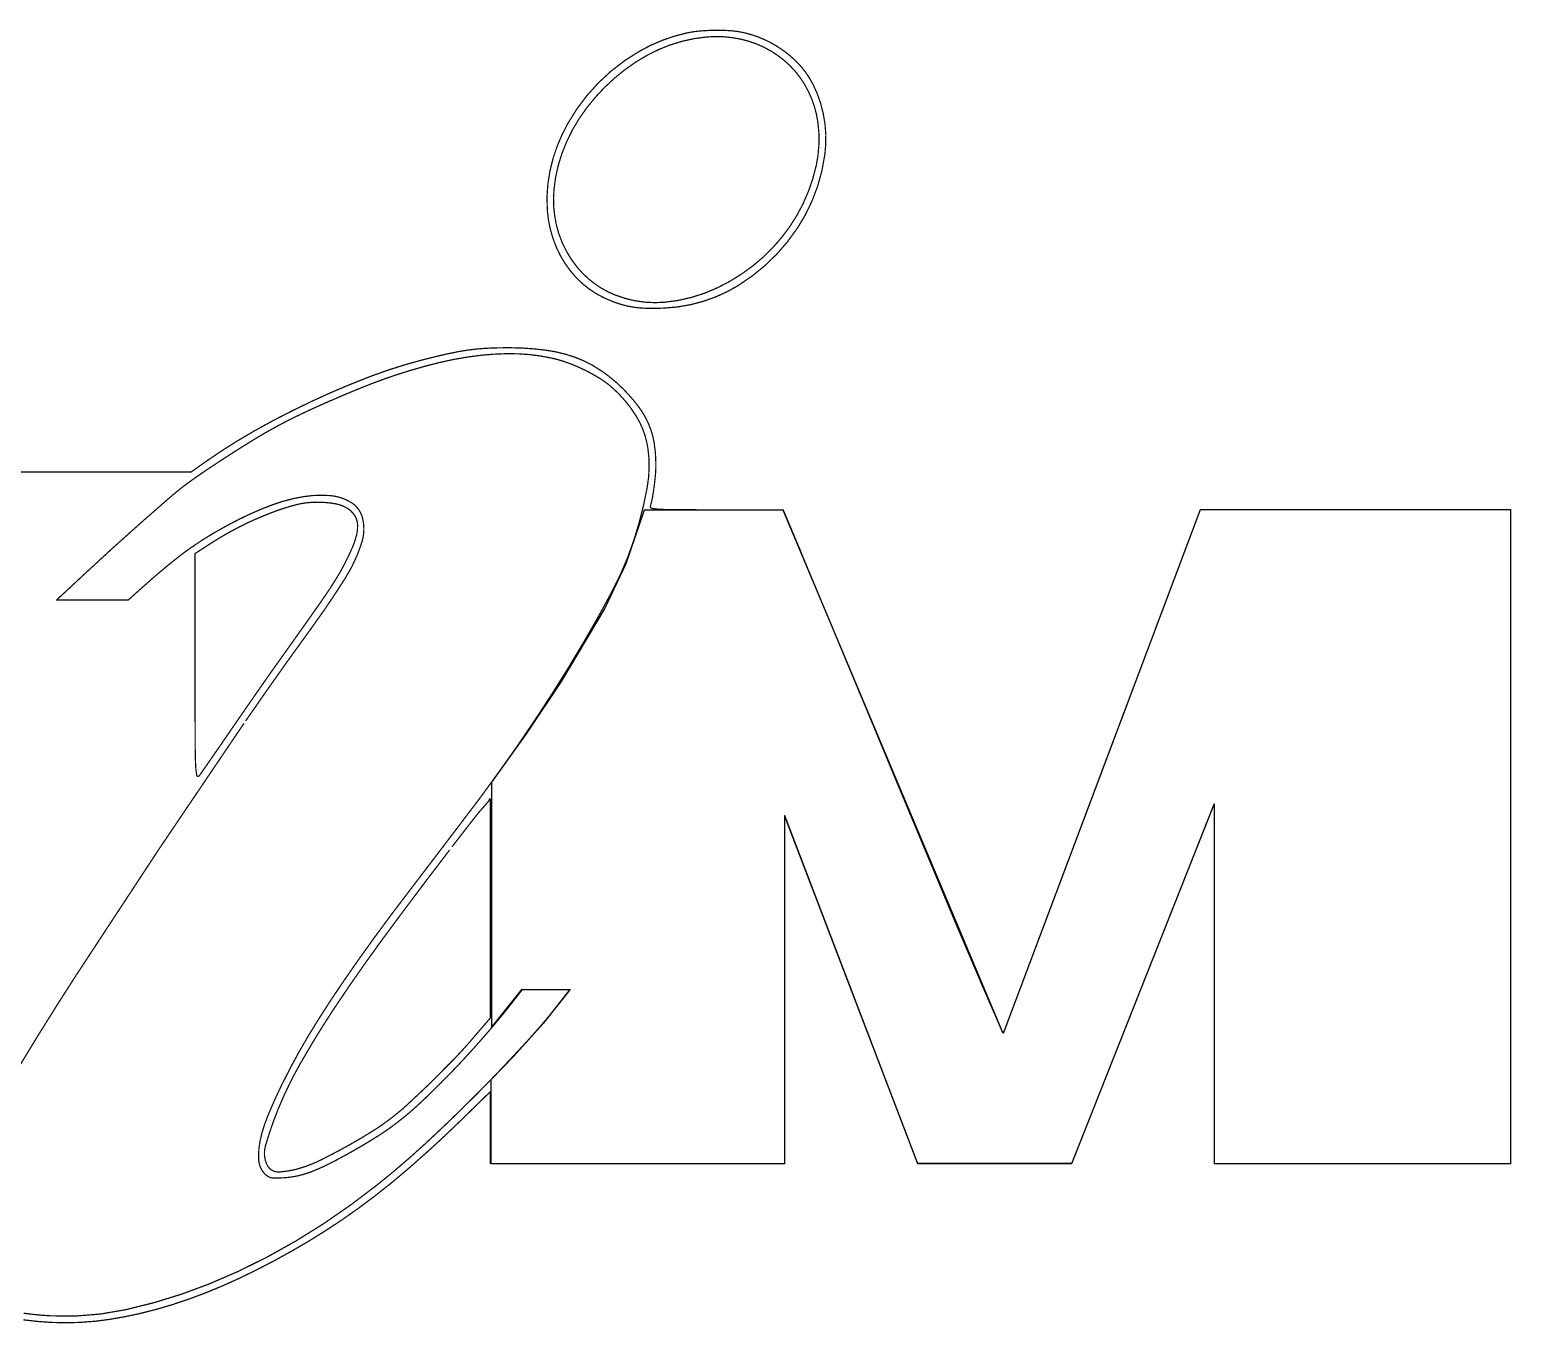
# Model space of a CAD drawing. Header units: millimetres. Extents: x -570 to 1662, y -720 to 838.
# Drawn here: x 789.35 to 804.54, y 796.03 to 809.3 of the extents above; entities that cross this region are included whole.
import ezdxf

# ---------------------------------------------------------------- set-up
doc = ezdxf.new("R2010")
doc.units = ezdxf.units.MM
doc.layers.add('TopOverlay', color=2, linetype='Continuous')

msp = doc.modelspace()

# ---------------------------------------------------------------- linework, layer by layer
at = {"layer": 'TopOverlay'}
for p, q in [((795.651, 804.372), (795.464, 803.823)), ((797.077, 804.372), (795.651, 804.372)), ((799.333, 799.004), (797.077, 804.372)), ((801.354, 804.377), (799.333, 799.004)), ((804.538, 804.377), (801.354, 804.377)), ((804.538, 797.672), (804.538, 804.377)), ((795.464, 803.823), (795.246, 803.367)), ((795.246, 803.367), (794.8, 802.615)), ((794.8, 802.615), (794.442, 802.08)), ((794.442, 802.08), (794.086, 801.584)), ((794.086, 801.584), (794.086, 799.067)), ((800.036, 797.673), (801.496, 801.357)), ((801.496, 801.357), (801.496, 797.672)), ((797.094, 797.671), (797.094, 801.228)), ((797.094, 801.228), (798.455, 797.673)), ((794.086, 799.067), (794.399, 799.46)), ((794.399, 799.46), (794.888, 799.457)), ((794.888, 799.457), (794.615, 799.107)), ((794.615, 799.107), (794.313, 798.773)), ((794.313, 798.773), (794.079, 798.53)), ((794.079, 798.53), (794.079, 798.53)), ((794.079, 798.53), (794.079, 797.671)), ((794.079, 797.671), (797.094, 797.671)), ((798.455, 797.673), (800.036, 797.673)), ((801.496, 797.672), (804.538, 797.672))]:
    msp.add_line(p, q, dxfattribs=at)
at = {"layer": 'TopOverlay', "const_width": 0.0127}
for points in [[(795.606, 809.081, -0.076068), (796.082, 809.265)], [(795.922, 809.145, -0.063353), (796.29, 809.225)], [(796.082, 809.265, -0.03099), (796.217, 809.286)], [(796.217, 809.286, -0.019201), (796.374, 809.294)], [(796.29, 809.225, -0.076507), (796.641, 809.203)], [(796.374, 809.294, -0.019637), (796.531, 809.29)], [(796.531, 809.29, -0.036231), (796.657, 809.273)], [(796.643, 809.203, -0.098932), (797.021, 809.036)], [(796.655, 809.274, -0.05372), (796.881, 809.2)], [(796.881, 809.2, -0.052845), (797.086, 809.081)], [(795.184, 808.757, -0.067735), (795.606, 809.081)], [(795.568, 808.97, -0.058973), (795.924, 809.146)], [(797.019, 809.037, -0.105545), (797.296, 808.74)], [(797.086, 809.081, -0.054596), (797.258, 808.924)], [(795.244, 808.707, -0.05197), (795.565, 808.968)], [(797.258, 808.924, -0.063353), (797.381, 808.742)], [(794.864, 808.331, -0.067735), (795.184, 808.757)], [(797.296, 808.739, -0.101576), (797.433, 808.346)], [(797.381, 808.743, -0.150789), (797.504, 808.019)], [(794.983, 808.386, -0.052408), (795.244, 808.707)], [(794.685, 807.853, -0.075629), (794.864, 808.331)], [(794.807, 808.029, -0.058535), (794.983, 808.386)], [(797.433, 808.349, -0.086609), (797.416, 807.908)], [(794.726, 807.66, -0.062477), (794.806, 808.026)], [(797.503, 808.016, -0.113936), (797.219, 807.259)], [(794.658, 807.446, -0.070804), (794.685, 807.853)], [(797.415, 807.905, -0.058973), (797.282, 807.519)], [(794.748, 807.311, -0.076946), (794.726, 807.66)], [(797.282, 807.518, -0.05766), (797.062, 807.17)], [(794.75, 807.07, -0.082215), (794.658, 807.446)], [(794.965, 806.863, -0.117915), (794.748, 807.309)], [(797.22, 807.262, -0.109076), (796.617, 806.678)], [(794.951, 806.761, -0.087489), (794.75, 807.07)], [(797.064, 807.173, -0.057222), (796.766, 806.878)], [(795.242, 806.549, -0.094528), (794.952, 806.76)], [(795.356, 806.578, -0.127659), (794.965, 806.863)], [(796.763, 806.876, -0.054596), (796.404, 806.654)], [(796.617, 806.677, -0.127659), (795.857, 806.445)], [(796.404, 806.654, -0.089248), (795.861, 806.505)], [(795.385, 806.492, -0.029243), (795.242, 806.549)], [(795.862, 806.505, -0.117031), (795.355, 806.579)], [(795.521, 806.458, -0.038853), (795.385, 806.492)], [(795.67, 806.443, -0.034921), (795.52, 806.458)], [(795.857, 806.445, -0.018328), (795.669, 806.443)], [(793.664, 805.982, -0.02051), (793.864, 806.017)], [(793.864, 806.017, -0.022257), (794.054, 806.034)], [(794.053, 806.034, -0.012654), (794.29, 806.038)], [(794.289, 806.038, -0.0323), (794.652, 806.012)], [(794.652, 806.012, -0.054596), (794.949, 805.938)], [(792.851, 805.747, -0.027933), (793.401, 805.92)], [(793.081, 805.751, -0.021384), (793.553, 805.887)], [(793.403, 805.92, -0.008727), (793.667, 805.983)], [(793.554, 805.887, -0.031863), (793.977, 805.961)], [(793.977, 805.961, -0.036231), (794.36, 805.976)], [(794.36, 805.976, -0.046284), (794.707, 805.931)], [(794.707, 805.931, -0.03361), (794.869, 805.883)], [(794.866, 805.885, -0.025313), (795.038, 805.811)], [(794.947, 805.939, -0.059849), (795.202, 805.808)], [(792.231, 805.484, -0.019201), (792.841, 805.743)], [(792.788, 805.643, -0.0144), (793.082, 805.751)], [(795.041, 805.81, -0.025313), (795.198, 805.722)], [(795.196, 805.724, -0.041475), (795.321, 805.631)], [(795.202, 805.809, -0.048908), (795.438, 805.614)], [(792.433, 805.494, -0.008291), (792.785, 805.642)], [(795.321, 805.632, -0.074752), (795.57, 805.336)], [(795.44, 805.612, -0.035358), (795.596, 805.43)], [(791.645, 805.181, -0.019201), (792.245, 805.49)], [(792.089, 805.337, -0.008291), (792.433, 805.495)], [(795.596, 805.431, -0.058973), (795.697, 805.255)], [(791.826, 805.2, -0.015709), (792.093, 805.339)], [(795.57, 805.336, -0.102017), (795.689, 805.008)], [(795.697, 805.255, -0.060725), (795.753, 805.065)], [(791.133, 804.855, -0.025749), (791.646, 805.181)], [(791.615, 805.076, -0.011345), (791.826, 805.2)], [(791.353, 804.91, -0.005236), (791.609, 805.072)], [(795.689, 805.008, -0.081336), (795.682, 804.606)], [(795.753, 805.065, -0.040601), (795.771, 804.839)], [(791.102, 804.743, -0.005236), (791.353, 804.91)], [(795.771, 804.839, -0.020947), (795.767, 804.741)], [(790.928, 804.618, -0.013964), (791.102, 804.743)], [(795.767, 804.742, -0.011782), (795.754, 804.621)], [(790.772, 804.49, -0.014836), (790.923, 804.614)], [(791.846, 804.43, -0.048908), (792.163, 804.512)], [(792.164, 804.512, -0.060725), (792.433, 804.522)], [(792.433, 804.522, -0.111284), (792.64, 804.455)], [(795.681, 804.601, -0.033173), (795.548, 804.073)], [(795.736, 804.502, -0.026623), (795.715, 804.414)], [(795.754, 804.621, -0.011782), (795.736, 804.504)], [(791.493, 804.277, -0.029679), (791.845, 804.43)], [(791.658, 804.276, -0.018764), (791.886, 804.368)], [(791.886, 804.368, -0.026623), (792.097, 804.432)], [(792.097, 804.432, -0.041475), (792.218, 804.451)], [(792.218, 804.451, -0.030553), (792.356, 804.453)], [(792.356, 804.453, -0.03099), (792.484, 804.438)], [(792.484, 804.438, -0.067735), (792.577, 804.408)], [(792.577, 804.408, -0.040601), (792.614, 804.387)], [(792.614, 804.387, -0.03929), (792.647, 804.361)], [(792.64, 804.455, -0.205725), (792.764, 804.287)], [(792.646, 804.361, -0.040601), (792.674, 804.33)], [(792.674, 804.33, -0.050658), (792.693, 804.298)], [(795.728, 804.392, -0.441574), (795.715, 804.414)], [(795.807, 804.382, -0.03361), (795.728, 804.392)], [(795.968, 804.377, -0.013091), (795.806, 804.382)], [(791.232, 804.135, -0.014836), (791.493, 804.277)], [(791.428, 804.163, -0.018328), (791.658, 804.277)], [(792.693, 804.298, -0.109518), (792.712, 804.216)], [(792.712, 804.216, -0.062039), (792.701, 804.115)], [(792.764, 804.286, -0.13254), (792.755, 804.041)], [(791.01, 803.992, -0.02051), (791.232, 804.135)], [(791.21, 804.034, -0.020074), (791.427, 804.163)], [(792.755, 804.04, -0.065105), (792.59, 803.683)], [(792.7, 804.114, -0.043224), (792.657, 803.986)], [(795.548, 804.073, -0.044098), (795.316, 803.529)], [(790.786, 803.822, -0.019201), (791.01, 803.993)], [(792.656, 803.984, -0.017019), (792.576, 803.817)], [(790.521, 803.595, -0.010472), (790.785, 803.822)], [(792.576, 803.817, -0.017455), (792.497, 803.677)], [(792.595, 803.69, -0.017019), (792.247, 803.175)], [(792.497, 803.677, -0.010472), (792.395, 803.519)], [(792.397, 803.522, -0.005672), (792.235, 803.289)], [(795.316, 803.528, -0.014836), (794.883, 802.773)], [(791.566, 802.214, -0.006981), (792.242, 803.168)], [(794.883, 802.772, -0.013964), (794.346, 801.949)], [(791.051, 801.748, -0.008727), (791.046, 801.987)], [(794.347, 801.95, -0.013091), (793.745, 801.128)], [(791.063, 801.653, -0.03929), (791.051, 801.752)], [(791.087, 801.647, -0.645074), (791.063, 801.653)], [(791.114, 801.684, -0.010472), (791.087, 801.647)], [(794.061, 801.409, -0.22949), (794.066, 801.411)], [(792.91, 799.895, -0.005236), (793.653, 800.884)], [(792.562, 799.533, -0.010472), (793.044, 800.206)], [(792.472, 799.263, -0.012654), (792.969, 799.974)], [(789.232, 798.652, -0.008291), (789.823, 799.599)], [(792.209, 798.985, -0.0144), (792.563, 799.534)], [(794.3, 799.325, -0.013527), (794.002, 798.966)], [(794.847, 799.396, -0.019201), (794.443, 798.918)], [(792.126, 798.699, -0.017019), (792.473, 799.265)], [(799.343, 799.029, -0.682793), (799.322, 799.028)], [(799.343, 799.029, -0.007854), (799.358, 799.07)], [(791.943, 798.496, -0.021384), (792.211, 798.988)], [(794.002, 798.966, -0.011782), (793.675, 798.609)], [(793.899, 798.961, -0.012654), (793.69, 798.731)], [(794.438, 798.913, -0.010909), (793.924, 798.374)], [(791.891, 798.216, -0.032737), (792.125, 798.699)], [(793.674, 798.609, -0.012218), (793.356, 798.294)], [(791.788, 798.153, -0.017455), (791.943, 798.497)], [(793.216, 798.27, -0.022693), (793.035, 798.121)], [(793.356, 798.294, -0.027933), (793.099, 798.078)], [(793.924, 798.374, -0.010909), (793.385, 797.856)], [(791.709, 797.891, -0.046722), (791.787, 798.15)], [(791.766, 797.849, -0.028369), (791.892, 798.216)], [(793.035, 798.121, -0.022693), (792.845, 797.991)], [(793.774, 798.117, -0.014836), (793.238, 797.624)], [(792.844, 797.991, -0.011345), (792.601, 797.848)], [(792.914, 797.95, -0.010909), (792.681, 797.81)], [(793.099, 798.078, -0.020074), (792.915, 797.95)], [(791.699, 797.701, -0.072119), (791.71, 797.892)], [(791.783, 797.659, -0.181731), (791.767, 797.851)], [(792.601, 797.848, -0.011345), (792.353, 797.718)], [(792.681, 797.81, -0.010909), (792.446, 797.682)], [(793.4, 797.87, -0.018328), (792.919, 797.458)], [(791.756, 797.571, -0.166894), (791.699, 797.701)], [(791.909, 797.585, -0.306685), (791.783, 797.659)], [(792.167, 797.638, -0.067735), (791.909, 797.585)], [(792.349, 797.715, -0.030553), (792.167, 797.638)], [(792.446, 797.682, -0.023566), (792.256, 797.595)], [(791.79, 797.542, -0.049346), (791.756, 797.571)], [(791.822, 797.527, -0.100695), (791.79, 797.542)], [(791.867, 797.523, -0.059849), (791.822, 797.527)], [(791.958, 797.526, -0.009163), (791.869, 797.523)], [(792.031, 797.534, -0.02182), (791.957, 797.526)], [(792.108, 797.548, -0.020074), (792.033, 797.534)], [(792.183, 797.569, -0.019637), (792.108, 797.548)], [(792.257, 797.595, -0.019201), (792.183, 797.569)], [(793.239, 797.625, -0.020947), (792.733, 797.222)], [(792.918, 797.457, -0.034047), (792.072, 796.873)], [(792.733, 797.222, -0.022257), (792.211, 796.876)], [(792.223, 796.883, -0.019637), (791.65, 796.568)], [(792.071, 796.873, -0.038416), (791.187, 796.436)], [(791.187, 796.436, -0.041912), (790.329, 796.172)], [(791.65, 796.568, -0.022257), (791.144, 796.342)], [(791.143, 796.342, -0.026623), (790.647, 796.176)], [(789.565, 796.11, -0.021384), (789.287, 796.137)], [(790.328, 796.172, -0.067296), (789.565, 796.11)], [(790.639, 796.174, -0.028806), (790.163, 796.073)], [(789.723, 796.039, -0.034047), (789.285, 796.069)], [(790.164, 796.073, -0.037979), (789.722, 796.039)]]:
    msp.add_lwpolyline(points, format="xyb", dxfattribs=at)
for points in [[(796.082, 809.265), (796.082, 809.265)], [(796.29, 809.225), (796.29, 809.225)], [(796.531, 809.29), (796.531, 809.29)], [(796.882, 809.2), (796.882, 809.2)], [(795.924, 809.146), (795.924, 809.146)], [(797.02, 809.036), (797.02, 809.036)], [(797.087, 809.081), (797.087, 809.081)], [(795.567, 808.969), (795.567, 808.969)], [(797.296, 808.74), (797.296, 808.74)], [(795.244, 808.707), (795.244, 808.707)], [(797.433, 808.347), (797.433, 808.347)], [(794.806, 808.027), (794.806, 808.027)], [(794.685, 807.853), (794.685, 807.853)], [(794.726, 807.66), (794.726, 807.66)], [(794.658, 807.446), (794.658, 807.446)], [(794.748, 807.31), (794.748, 807.31)], [(797.219, 807.26), (797.219, 807.26)], [(794.75, 807.069), (794.75, 807.069)], [(794.952, 806.76), (794.952, 806.76)], [(796.765, 806.877), (796.765, 806.877)], [(796.616, 806.677), (796.616, 806.677)], [(795.355, 806.579), (795.355, 806.579)], [(795.52, 806.458), (795.52, 806.458)], [(795.67, 806.443), (795.67, 806.443)], [(795.857, 806.445), (795.857, 806.445)], [(793.863, 806.017), (793.863, 806.017)], [(794.054, 806.034), (794.054, 806.034)], [(794.652, 806.012), (794.652, 806.012)], [(793.399, 805.919), (793.399, 805.919)], [(793.556, 805.887), (793.556, 805.887)], [(793.977, 805.961), (793.977, 805.961)], [(794.358, 805.976), (794.358, 805.976)], [(794.868, 805.884), (794.868, 805.884)], [(794.948, 805.938), (794.948, 805.938)], [(792.846, 805.745), (792.846, 805.745)], [(793.085, 805.752), (793.085, 805.752)], [(795.039, 805.811), (795.039, 805.811)], [(795.203, 805.808), (795.203, 805.808)], [(792.79, 805.644), (792.79, 805.644)], [(795.321, 805.631), (795.321, 805.631)], [(792.239, 805.487), (792.239, 805.487)], [(792.439, 805.497), (792.439, 805.497)], [(795.596, 805.431), (795.596, 805.431)], [(792.097, 805.34), (792.097, 805.34)], [(791.646, 805.181), (791.646, 805.181)], [(791.619, 805.078), (791.619, 805.078)], [(795.753, 805.066), (795.753, 805.066)], [(791.004, 804.763), (791.136, 804.857)], [(787.986, 804.763), (791.004, 804.763)], [(791.102, 804.743), (791.102, 804.743)], [(795.767, 804.74), (795.767, 804.74)], [(790.502, 804.254), (790.773, 804.491)], [(790.773, 804.491), (790.773, 804.491)], [(790.925, 804.616), (790.925, 804.616)], [(792.164, 804.513), (792.164, 804.513)], [(792.433, 804.522), (792.433, 804.522)], [(791.847, 804.431), (791.847, 804.431)], [(792.097, 804.432), (792.097, 804.432)], [(792.577, 804.408), (792.577, 804.408)], [(792.614, 804.388), (792.614, 804.388)], [(795.728, 804.392), (795.728, 804.392)], [(795.966, 804.377), (796.39, 804.376)], [(796.39, 804.376), (797.077, 804.376)], [(797.077, 804.376), (797.183, 804.124)], [(800.355, 801.723), (801.351, 804.366)], [(801.351, 804.366), (801.355, 804.377)], [(801.355, 804.377), (804.538, 804.377)], [(804.538, 797.672), (804.538, 804.377)], [(790.196, 803.98), (790.502, 804.254)], [(792.764, 804.287), (792.764, 804.287)], [(791.044, 803.927), (791.21, 804.034)], [(791.425, 804.162), (791.425, 804.162)], [(797.183, 804.124), (797.259, 803.944)], [(789.9, 803.707), (790.196, 803.98)], [(791.044, 803.927), (791.045, 802.76)], [(792.657, 803.986), (792.657, 803.986)], [(797.258, 803.943), (797.558, 803.226)], [(789.626, 803.452), (789.9, 803.707)], [(790.361, 803.452), (790.525, 803.599)], [(792.591, 803.684), (792.591, 803.684)], [(789.626, 803.452), (789.994, 803.452)], [(789.994, 803.452), (790.361, 803.452)], [(792.394, 803.518), (792.394, 803.518)], [(791.923, 802.849), (792.231, 803.283)], [(792.238, 803.163), (792.238, 803.163)], [(797.557, 803.227), (797.91, 802.381)], [(791.823, 802.709), (791.923, 802.849)], [(791.045, 802.76), (791.046, 801.991)], [(791.69, 802.519), (791.823, 802.709)], [(794.886, 802.777), (794.886, 802.777)], [(791.55, 802.317), (791.69, 802.519)], [(797.911, 802.38), (798.308, 801.424)], [(791.422, 802.131), (791.55, 802.317)], [(790.672, 800.892), (791.544, 802.182)], [(791.306, 801.962), (791.422, 802.131)], [(791.544, 802.182), (791.544, 802.182)], [(791.202, 801.812), (791.306, 801.962)], [(791.114, 801.685), (791.202, 801.812)], [(791.114, 801.685), (791.114, 801.685)], [(799.973, 800.706), (800.355, 801.723)], [(793.95, 801.267), (794.074, 801.409)], [(794.066, 801.411), (794.069, 801.408)], [(794.074, 800.288), (794.074, 801.409)], [(798.308, 801.425), (798.843, 800.143)], [(800.037, 797.673), (801.498, 801.361)], [(801.498, 797.672), (801.498, 801.361)], [(793.827, 801.11), (793.95, 801.267)], [(797.093, 801.24), (798.452, 797.683)], [(797.093, 797.672), (797.093, 801.24)], [(793.045, 800.208), (793.74, 801.121)], [(793.682, 800.922), (793.827, 801.11)], [(789.829, 799.608), (790.672, 800.892)], [(799.648, 799.841), (799.973, 800.706)], [(794.073, 799.164), (794.074, 800.288)], [(798.843, 800.143), (799.128, 799.474)], [(792.968, 799.973), (792.968, 799.973)], [(799.358, 799.07), (799.648, 799.841)], [(792.564, 799.536), (792.564, 799.536)], [(799.128, 799.474), (799.322, 799.028)], [(794.297, 799.322), (794.402, 799.456)], [(794.402, 799.456), (794.648, 799.456)], [(794.648, 799.456), (794.893, 799.456)], [(794.847, 799.397), (794.893, 799.456)], [(793.898, 798.961), (794.073, 799.164)], [(799.343, 799.029), (799.343, 799.029)], [(792.214, 798.993), (792.214, 798.993)], [(794, 798.964), (794, 798.964)], [(793.45, 798.49), (793.691, 798.733)], [(793.672, 798.607), (793.672, 798.607)], [(791.944, 798.499), (791.944, 798.499)], [(793.216, 798.27), (793.45, 798.49)], [(793.778, 798.121), (794.073, 798.409)], [(794.073, 797.672), (794.073, 798.409)], [(793.355, 798.293), (793.355, 798.293)], [(793.933, 798.383), (793.933, 798.383)], [(791.788, 798.152), (791.788, 798.152)], [(793.099, 798.077), (793.099, 798.077)], [(791.709, 797.892), (791.709, 797.892)], [(791.767, 797.851), (791.767, 797.851)], [(793.392, 797.863), (793.392, 797.863)], [(791.699, 797.701), (791.699, 797.701)], [(792.446, 797.682), (792.446, 797.682)], [(794.073, 797.672), (797.093, 797.672)], [(798.452, 797.683), (798.456, 797.673)], [(798.456, 797.673), (800.037, 797.673)], [(801.498, 797.672), (804.538, 797.672)], [(791.756, 797.571), (791.756, 797.571)], [(791.79, 797.542), (791.79, 797.542)], [(791.822, 797.527), (791.822, 797.527)], [(791.867, 797.523), (791.867, 797.523)], [(791.957, 797.526), (791.957, 797.526)], [(792.031, 797.534), (792.031, 797.534)], [(792.258, 797.595), (792.258, 797.595)], [(792.068, 796.871), (792.068, 796.871)], [(791.184, 796.435), (791.184, 796.435)], [(789.567, 796.11), (789.567, 796.11)]]:
    msp.add_lwpolyline(points, dxfattribs=at)
at = {"layer": 'TopOverlay', "const_width": 0.00635}
for points in [[(796.079, 809.265, 1), (796.085, 809.265, 1)], [(796.079, 809.265, 1), (796.085, 809.265, 1)], [(796.079, 809.265, 1), (796.085, 809.265, 1)], [(796.079, 809.265, 1), (796.085, 809.265, 1)], [(796.214, 809.286, 1), (796.221, 809.286, 1)], [(796.214, 809.286, 1), (796.22, 809.286, 1)], [(796.286, 809.225, 1), (796.293, 809.225, 1)], [(796.287, 809.225, 1), (796.293, 809.225, 1)], [(796.287, 809.225, 1), (796.294, 809.225, 1)], [(796.287, 809.225, 1), (796.294, 809.225, 1)], [(796.371, 809.294, 1), (796.378, 809.294, 1)], [(796.371, 809.294, 1), (796.378, 809.294, 1)], [(796.528, 809.29, 1), (796.534, 809.29, 1)], [(796.528, 809.29, 1), (796.534, 809.29, 1)], [(796.528, 809.29, 1), (796.535, 809.29, 1)], [(796.528, 809.29, 1), (796.534, 809.29, 1)], [(796.638, 809.203, 1), (796.644, 809.203, 1)], [(796.64, 809.203, 1), (796.646, 809.203, 1)], [(796.652, 809.274, 1), (796.658, 809.274, 1)], [(796.654, 809.273, 1), (796.66, 809.273, 1)], [(796.878, 809.2, 1), (796.885, 809.2, 1)], [(796.878, 809.2, 1), (796.885, 809.2, 1)], [(796.878, 809.2, 1), (796.884, 809.2, 1)], [(796.878, 809.2, 1), (796.884, 809.2, 1)], [(795.603, 809.081, 1), (795.609, 809.081, 1)], [(795.603, 809.081, 1), (795.609, 809.081, 1)], [(795.919, 809.145, 1), (795.925, 809.145, 1)], [(795.921, 809.146, 1), (795.927, 809.146, 1)], [(795.921, 809.146, 1), (795.927, 809.146, 1)], [(795.921, 809.146, 1), (795.928, 809.146, 1)], [(797.016, 809.037, 1), (797.022, 809.037, 1)], [(797.017, 809.036, 1), (797.023, 809.036, 1)], [(797.017, 809.036, 1), (797.023, 809.036, 1)], [(797.017, 809.036, 1), (797.024, 809.036, 1)], [(797.083, 809.081, 1), (797.089, 809.081, 1)], [(797.083, 809.081, 1), (797.089, 809.081, 1)], [(797.084, 809.081, 1), (797.09, 809.081, 1)], [(797.084, 809.081, 1), (797.09, 809.081, 1)], [(795.562, 808.968, 1), (795.569, 808.968, 1)], [(795.563, 808.969, 1), (795.57, 808.969, 1)], [(795.563, 808.969, 1), (795.57, 808.969, 1)], [(795.565, 808.97, 1), (795.571, 808.97, 1)], [(797.255, 808.924, 1), (797.261, 808.924, 1)], [(797.255, 808.924, 1), (797.261, 808.924, 1)], [(795.181, 808.757, 1), (795.187, 808.757, 1)], [(795.181, 808.757, 1), (795.187, 808.757, 1)], [(797.292, 808.74, 1), (797.299, 808.74, 1)], [(797.293, 808.74, 1), (797.299, 808.74, 1)], [(797.293, 808.74, 1), (797.299, 808.74, 1)], [(797.293, 808.739, 1), (797.3, 808.739, 1)], [(797.378, 808.743, 1), (797.384, 808.743, 1)], [(797.378, 808.742, 1), (797.384, 808.742, 1)], [(795.241, 808.707, 1), (795.247, 808.707, 1)], [(795.241, 808.707, 1), (795.247, 808.707, 1)], [(795.241, 808.707, 1), (795.247, 808.707, 1)], [(795.241, 808.707, 1), (795.247, 808.707, 1)], [(794.861, 808.331, 1), (794.867, 808.331, 1)], [(794.861, 808.331, 1), (794.867, 808.331, 1)], [(794.98, 808.386, 1), (794.987, 808.386, 1)], [(794.98, 808.386, 1), (794.987, 808.386, 1)], [(797.43, 808.349, 1), (797.436, 808.349, 1)], [(797.43, 808.347, 1), (797.436, 808.347, 1)], [(797.43, 808.347, 1), (797.436, 808.347, 1)], [(797.43, 808.346, 1), (797.436, 808.346, 1)], [(794.803, 808.027, 1), (794.809, 808.027, 1)], [(794.803, 808.027, 1), (794.809, 808.027, 1)], [(794.803, 808.026, 1), (794.809, 808.026, 1)], [(794.804, 808.029, 1), (794.81, 808.029, 1)], [(797.501, 808.019, 1), (797.507, 808.019, 1)], [(797.5, 808.016, 1), (797.506, 808.016, 1)], [(794.682, 807.853, 1), (794.688, 807.853, 1)], [(794.682, 807.853, 1), (794.688, 807.853, 1)], [(794.682, 807.853, 1), (794.688, 807.853, 1)], [(794.682, 807.853, 1), (794.688, 807.853, 1)], [(797.412, 807.905, 1), (797.418, 807.905, 1)], [(797.413, 807.908, 1), (797.419, 807.908, 1)], [(794.723, 807.66, 1), (794.729, 807.66, 1)], [(794.723, 807.66, 1), (794.729, 807.66, 1)], [(794.723, 807.66, 1), (794.729, 807.66, 1)], [(794.723, 807.66, 1), (794.729, 807.66, 1)], [(797.279, 807.519, 1), (797.286, 807.519, 1)], [(797.279, 807.518, 1), (797.286, 807.518, 1)], [(794.655, 807.446, 1), (794.661, 807.446, 1)], [(794.655, 807.446, 1), (794.661, 807.446, 1)], [(794.655, 807.446, 1), (794.661, 807.446, 1)], [(794.655, 807.446, 1), (794.661, 807.446, 1)], [(794.745, 807.311, 1), (794.751, 807.311, 1)], [(794.745, 807.31, 1), (794.751, 807.31, 1)], [(794.745, 807.31, 1), (794.751, 807.31, 1)], [(794.745, 807.309, 1), (794.751, 807.309, 1)], [(797.215, 807.259, 1), (797.222, 807.259, 1)], [(797.216, 807.26, 1), (797.223, 807.26, 1)], [(797.216, 807.26, 1), (797.223, 807.26, 1)], [(797.217, 807.262, 1), (797.224, 807.262, 1)], [(794.747, 807.07, 1), (794.753, 807.07, 1)], [(794.747, 807.07, 1), (794.753, 807.07, 1)], [(794.747, 807.069, 1), (794.753, 807.069, 1)], [(794.747, 807.069, 1), (794.753, 807.069, 1)], [(797.059, 807.17, 1), (797.065, 807.17, 1)], [(797.061, 807.173, 1), (797.067, 807.173, 1)], [(794.948, 806.761, 1), (794.954, 806.761, 1)], [(794.948, 806.76, 1), (794.955, 806.76, 1)], [(794.948, 806.76, 1), (794.955, 806.76, 1)], [(794.949, 806.76, 1), (794.955, 806.76, 1)], [(794.962, 806.863, 1), (794.969, 806.863, 1)], [(794.962, 806.863, 1), (794.969, 806.863, 1)], [(796.76, 806.876, 1), (796.767, 806.876, 1)], [(796.762, 806.877, 1), (796.768, 806.877, 1)], [(796.762, 806.877, 1), (796.768, 806.877, 1)], [(796.763, 806.878, 1), (796.769, 806.878, 1)], [(796.401, 806.654, 1), (796.408, 806.654, 1)], [(796.401, 806.654, 1), (796.408, 806.654, 1)], [(796.613, 806.677, 1), (796.619, 806.677, 1)], [(796.613, 806.677, 1), (796.619, 806.677, 1)], [(796.613, 806.678, 1), (796.62, 806.678, 1)], [(796.613, 806.677, 1), (796.62, 806.677, 1)], [(795.239, 806.549, 1), (795.245, 806.549, 1)], [(795.239, 806.549, 1), (795.245, 806.549, 1)], [(795.352, 806.579, 1), (795.358, 806.579, 1)], [(795.352, 806.579, 1), (795.358, 806.579, 1)], [(795.351, 806.579, 1), (795.358, 806.579, 1)], [(795.353, 806.578, 1), (795.359, 806.578, 1)], [(795.382, 806.492, 1), (795.388, 806.492, 1)], [(795.382, 806.492, 1), (795.388, 806.492, 1)], [(795.516, 806.458, 1), (795.523, 806.458, 1)], [(795.517, 806.458, 1), (795.523, 806.458, 1)], [(795.517, 806.458, 1), (795.523, 806.458, 1)], [(795.518, 806.458, 1), (795.524, 806.458, 1)], [(795.858, 806.505, 1), (795.865, 806.505, 1)], [(795.858, 806.505, 1), (795.865, 806.505, 1)], [(795.667, 806.443, 1), (795.673, 806.443, 1)], [(795.667, 806.443, 1), (795.673, 806.443, 1)], [(795.666, 806.443, 1), (795.672, 806.443, 1)], [(795.666, 806.443, 1), (795.673, 806.443, 1)], [(795.854, 806.445, 1), (795.86, 806.445, 1)], [(795.854, 806.445, 1), (795.86, 806.445, 1)], [(795.854, 806.445, 1), (795.86, 806.445, 1)], [(795.854, 806.445, 1), (795.86, 806.445, 1)], [(793.86, 806.017, 1), (793.866, 806.017, 1)], [(793.86, 806.017, 1), (793.866, 806.017, 1)], [(793.861, 806.017, 1), (793.867, 806.017, 1)], [(793.861, 806.017, 1), (793.867, 806.017, 1)], [(794.051, 806.034, 1), (794.057, 806.034, 1)], [(794.05, 806.034, 1), (794.056, 806.034, 1)], [(794.051, 806.034, 1), (794.058, 806.034, 1)], [(794.051, 806.034, 1), (794.058, 806.034, 1)], [(794.286, 806.038, 1), (794.292, 806.038, 1)], [(794.286, 806.038, 1), (794.293, 806.038, 1)], [(794.649, 806.012, 1), (794.655, 806.012, 1)], [(794.649, 806.012, 1), (794.655, 806.012, 1)], [(794.649, 806.012, 1), (794.655, 806.012, 1)], [(794.649, 806.012, 1), (794.655, 806.012, 1)], [(793.395, 805.919, 1), (793.402, 805.919, 1)], [(793.395, 805.919, 1), (793.402, 805.919, 1)], [(793.398, 805.92, 1), (793.404, 805.92, 1)], [(793.399, 805.92, 1), (793.406, 805.92, 1)], [(793.55, 805.887, 1), (793.557, 805.887, 1)], [(793.551, 805.887, 1), (793.557, 805.887, 1)], [(793.552, 805.887, 1), (793.559, 805.887, 1)], [(793.552, 805.887, 1), (793.559, 805.887, 1)], [(793.661, 805.982, 1), (793.668, 805.982, 1)], [(793.664, 805.983, 1), (793.67, 805.983, 1)], [(793.974, 805.961, 1), (793.98, 805.961, 1)], [(793.974, 805.961, 1), (793.98, 805.961, 1)], [(793.974, 805.961, 1), (793.981, 805.961, 1)], [(793.974, 805.961, 1), (793.981, 805.961, 1)], [(794.355, 805.976, 1), (794.362, 805.976, 1)], [(794.355, 805.976, 1), (794.362, 805.976, 1)], [(794.356, 805.976, 1), (794.363, 805.976, 1)], [(794.357, 805.976, 1), (794.363, 805.976, 1)], [(794.704, 805.931, 1), (794.71, 805.931, 1)], [(794.704, 805.931, 1), (794.711, 805.931, 1)], [(794.863, 805.885, 1), (794.869, 805.885, 1)], [(794.865, 805.884, 1), (794.871, 805.884, 1)], [(794.865, 805.884, 1), (794.871, 805.884, 1)], [(794.866, 805.883, 1), (794.872, 805.883, 1)], [(794.944, 805.939, 1), (794.95, 805.939, 1)], [(794.945, 805.938, 1), (794.952, 805.938, 1)], [(794.945, 805.938, 1), (794.952, 805.938, 1)], [(794.946, 805.938, 1), (794.952, 805.938, 1)], [(792.838, 805.743, 1), (792.844, 805.743, 1)], [(792.843, 805.745, 1), (792.849, 805.745, 1)], [(792.843, 805.745, 1), (792.849, 805.745, 1)], [(792.848, 805.747, 1), (792.854, 805.747, 1)], [(793.078, 805.751, 1), (793.085, 805.751, 1)], [(793.078, 805.751, 1), (793.085, 805.751, 1)], [(793.082, 805.752, 1), (793.088, 805.752, 1)], [(793.082, 805.752, 1), (793.088, 805.752, 1)], [(795.035, 805.811, 1), (795.041, 805.811, 1)], [(795.036, 805.811, 1), (795.042, 805.811, 1)], [(795.036, 805.811, 1), (795.042, 805.811, 1)], [(795.038, 805.81, 1), (795.044, 805.81, 1)], [(795.193, 805.724, 1), (795.2, 805.724, 1)], [(795.195, 805.722, 1), (795.201, 805.722, 1)], [(795.199, 805.809, 1), (795.205, 805.809, 1)], [(795.199, 805.808, 1), (795.205, 805.808, 1)], [(795.2, 805.808, 1), (795.206, 805.808, 1)], [(795.2, 805.808, 1), (795.206, 805.808, 1)], [(792.782, 805.642, 1), (792.788, 805.642, 1)], [(792.784, 805.643, 1), (792.791, 805.643, 1)], [(792.786, 805.644, 1), (792.793, 805.644, 1)], [(792.786, 805.644, 1), (792.793, 805.644, 1)], [(795.318, 805.631, 1), (795.324, 805.631, 1)], [(795.317, 805.632, 1), (795.324, 805.632, 1)], [(795.318, 805.631, 1), (795.324, 805.631, 1)], [(795.318, 805.631, 1), (795.324, 805.631, 1)], [(795.435, 805.614, 1), (795.441, 805.614, 1)], [(795.437, 805.612, 1), (795.443, 805.612, 1)], [(792.228, 805.484, 1), (792.234, 805.484, 1)], [(792.236, 805.487, 1), (792.242, 805.487, 1)], [(792.236, 805.487, 1), (792.242, 805.487, 1)], [(792.242, 805.49, 1), (792.248, 805.49, 1)], [(792.43, 805.494, 1), (792.436, 805.494, 1)], [(792.43, 805.495, 1), (792.436, 805.495, 1)], [(792.436, 805.497, 1), (792.442, 805.497, 1)], [(792.436, 805.497, 1), (792.442, 805.497, 1)], [(795.593, 805.431, 1), (795.599, 805.431, 1)], [(795.593, 805.431, 1), (795.599, 805.431, 1)], [(795.593, 805.431, 1), (795.599, 805.431, 1)], [(795.593, 805.43, 1), (795.6, 805.43, 1)], [(792.086, 805.337, 1), (792.092, 805.337, 1)], [(792.09, 805.339, 1), (792.097, 805.339, 1)], [(792.093, 805.34, 1), (792.1, 805.34, 1)], [(792.093, 805.34, 1), (792.1, 805.34, 1)], [(795.567, 805.336, 1), (795.573, 805.336, 1)], [(795.567, 805.336, 1), (795.573, 805.336, 1)], [(795.694, 805.255, 1), (795.701, 805.255, 1)], [(795.694, 805.255, 1), (795.701, 805.255, 1)], [(791.642, 805.181, 1), (791.649, 805.181, 1)], [(791.642, 805.181, 1), (791.649, 805.181, 1)], [(791.643, 805.181, 1), (791.649, 805.181, 1)], [(791.643, 805.181, 1), (791.649, 805.181, 1)], [(791.823, 805.2, 1), (791.829, 805.2, 1)], [(791.823, 805.2, 1), (791.829, 805.2, 1)], [(791.606, 805.072, 1), (791.612, 805.072, 1)], [(791.612, 805.076, 1), (791.619, 805.076, 1)], [(791.616, 805.078, 1), (791.622, 805.078, 1)], [(791.616, 805.078, 1), (791.622, 805.078, 1)], [(795.686, 805.008, 1), (795.692, 805.008, 1)], [(795.686, 805.008, 1), (795.692, 805.008, 1)], [(795.749, 805.066, 1), (795.756, 805.066, 1)], [(795.749, 805.066, 1), (795.756, 805.066, 1)], [(795.75, 805.065, 1), (795.756, 805.065, 1)], [(795.75, 805.065, 1), (795.756, 805.065, 1)], [(791.13, 804.855, 1), (791.136, 804.855, 1)], [(791.133, 804.857, 1), (791.14, 804.857, 1)], [(791.35, 804.91, 1), (791.357, 804.91, 1)], [(791.35, 804.91, 1), (791.356, 804.91, 1)], [(795.768, 804.839, 1), (795.774, 804.839, 1)], [(795.768, 804.839, 1), (795.774, 804.839, 1)], [(791.001, 804.763, 1), (791.007, 804.763, 1)], [(791.001, 804.763, 1), (791.007, 804.763, 1)], [(791.099, 804.743, 1), (791.105, 804.743, 1)], [(791.099, 804.743, 1), (791.105, 804.743, 1)], [(791.099, 804.743, 1), (791.105, 804.743, 1)], [(791.099, 804.743, 1), (791.105, 804.743, 1)], [(795.764, 804.742, 1), (795.77, 804.742, 1)], [(795.764, 804.741, 1), (795.77, 804.741, 1)], [(795.764, 804.74, 1), (795.77, 804.74, 1)], [(795.764, 804.74, 1), (795.77, 804.74, 1)], [(790.769, 804.49, 1), (790.775, 804.49, 1)], [(790.77, 804.491, 1), (790.776, 804.491, 1)], [(790.77, 804.491, 1), (790.776, 804.491, 1)], [(790.77, 804.491, 1), (790.776, 804.491, 1)], [(790.92, 804.614, 1), (790.926, 804.614, 1)], [(790.922, 804.616, 1), (790.929, 804.616, 1)], [(790.922, 804.616, 1), (790.929, 804.616, 1)], [(790.925, 804.618, 1), (790.931, 804.618, 1)], [(792.16, 804.512, 1), (792.166, 804.512, 1)], [(792.16, 804.512, 1), (792.167, 804.512, 1)], [(792.161, 804.513, 1), (792.167, 804.513, 1)], [(792.161, 804.513, 1), (792.167, 804.513, 1)], [(792.429, 804.522, 1), (792.436, 804.522, 1)], [(792.429, 804.522, 1), (792.436, 804.522, 1)], [(792.429, 804.522, 1), (792.436, 804.522, 1)], [(792.429, 804.522, 1), (792.436, 804.522, 1)], [(795.678, 804.601, 1), (795.685, 804.601, 1)], [(795.679, 804.606, 1), (795.685, 804.606, 1)], [(795.733, 804.504, 1), (795.739, 804.504, 1)], [(795.732, 804.502, 1), (795.739, 804.502, 1)], [(795.751, 804.621, 1), (795.757, 804.621, 1)], [(795.751, 804.621, 1), (795.757, 804.621, 1)], [(791.842, 804.43, 1), (791.849, 804.43, 1)], [(791.843, 804.43, 1), (791.849, 804.43, 1)], [(791.844, 804.431, 1), (791.85, 804.431, 1)], [(791.844, 804.431, 1), (791.85, 804.431, 1)], [(791.883, 804.368, 1), (791.889, 804.368, 1)], [(791.882, 804.368, 1), (791.889, 804.368, 1)], [(792.093, 804.432, 1), (792.1, 804.432, 1)], [(792.093, 804.432, 1), (792.1, 804.432, 1)], [(792.094, 804.432, 1), (792.1, 804.432, 1)], [(792.094, 804.432, 1), (792.101, 804.432, 1)], [(792.215, 804.451, 1), (792.222, 804.451, 1)], [(792.215, 804.451, 1), (792.221, 804.451, 1)], [(792.353, 804.453, 1), (792.359, 804.453, 1)], [(792.352, 804.453, 1), (792.359, 804.453, 1)], [(792.48, 804.438, 1), (792.487, 804.438, 1)], [(792.481, 804.438, 1), (792.487, 804.438, 1)], [(792.574, 804.408, 1), (792.581, 804.408, 1)], [(792.574, 804.408, 1), (792.581, 804.408, 1)], [(792.574, 804.408, 1), (792.581, 804.408, 1)], [(792.574, 804.408, 1), (792.581, 804.408, 1)], [(792.61, 804.388, 1), (792.617, 804.388, 1)], [(792.61, 804.388, 1), (792.617, 804.388, 1)], [(792.611, 804.387, 1), (792.617, 804.387, 1)], [(792.611, 804.387, 1), (792.617, 804.387, 1)], [(792.637, 804.455, 1), (792.643, 804.455, 1)], [(792.637, 804.455, 1), (792.643, 804.455, 1)], [(792.643, 804.361, 1), (792.65, 804.361, 1)], [(792.643, 804.361, 1), (792.649, 804.361, 1)], [(792.671, 804.33, 1), (792.677, 804.33, 1)], [(792.671, 804.33, 1), (792.677, 804.33, 1)], [(795.712, 804.414, 1), (795.718, 804.414, 1)], [(795.712, 804.414, 1), (795.718, 804.414, 1)], [(795.725, 804.392, 1), (795.731, 804.392, 1)], [(795.725, 804.392, 1), (795.732, 804.392, 1)], [(795.725, 804.392, 1), (795.732, 804.392, 1)], [(795.725, 804.392, 1), (795.732, 804.392, 1)], [(795.803, 804.382, 1), (795.81, 804.382, 1)], [(795.804, 804.382, 1), (795.81, 804.382, 1)], [(795.963, 804.377, 1), (795.969, 804.377, 1)], [(795.964, 804.377, 1), (795.971, 804.377, 1)], [(796.387, 804.376, 1), (796.394, 804.376, 1)], [(796.387, 804.376, 1), (796.394, 804.376, 1)], [(797.074, 804.376, 1), (797.08, 804.376, 1)], [(797.074, 804.376, 1), (797.08, 804.376, 1)], [(801.347, 804.366, 1), (801.354, 804.366, 1)], [(801.347, 804.366, 1), (801.354, 804.366, 1)], [(801.352, 804.377, 1), (801.358, 804.377, 1)], [(801.352, 804.377, 1), (801.358, 804.377, 1)], [(804.535, 804.377, 1), (804.542, 804.377, 1)], [(804.535, 804.377, 1), (804.542, 804.377, 1)], [(790.499, 804.254, 1), (790.505, 804.254, 1)], [(790.499, 804.254, 1), (790.505, 804.254, 1)], [(791.489, 804.277, 1), (791.496, 804.277, 1)], [(791.49, 804.277, 1), (791.496, 804.277, 1)], [(791.655, 804.277, 1), (791.661, 804.277, 1)], [(791.655, 804.276, 1), (791.661, 804.276, 1)], [(792.69, 804.298, 1), (792.697, 804.298, 1)], [(792.69, 804.298, 1), (792.697, 804.298, 1)], [(792.709, 804.216, 1), (792.716, 804.216, 1)], [(792.709, 804.216, 1), (792.716, 804.216, 1)], [(792.761, 804.287, 1), (792.767, 804.287, 1)], [(792.761, 804.287, 1), (792.767, 804.287, 1)], [(792.761, 804.287, 1), (792.767, 804.287, 1)], [(792.761, 804.286, 1), (792.767, 804.286, 1)], [(791.207, 804.034, 1), (791.213, 804.034, 1)], [(791.207, 804.034, 1), (791.213, 804.034, 1)], [(791.229, 804.135, 1), (791.235, 804.135, 1)], [(791.229, 804.135, 1), (791.235, 804.135, 1)], [(791.422, 804.162, 1), (791.429, 804.162, 1)], [(791.422, 804.162, 1), (791.429, 804.162, 1)], [(791.424, 804.163, 1), (791.431, 804.163, 1)], [(791.425, 804.163, 1), (791.431, 804.163, 1)], [(792.698, 804.115, 1), (792.704, 804.115, 1)], [(792.697, 804.114, 1), (792.704, 804.114, 1)], [(792.752, 804.041, 1), (792.758, 804.041, 1)], [(792.752, 804.04, 1), (792.758, 804.04, 1)], [(795.544, 804.073, 1), (795.551, 804.073, 1)], [(795.544, 804.073, 1), (795.551, 804.073, 1)], [(797.18, 804.124, 1), (797.187, 804.124, 1)], [(797.18, 804.124, 1), (797.187, 804.124, 1)], [(790.193, 803.98, 1), (790.199, 803.98, 1)], [(790.193, 803.98, 1), (790.199, 803.98, 1)], [(791.007, 803.993, 1), (791.013, 803.993, 1)], [(791.007, 803.992, 1), (791.013, 803.992, 1)], [(791.04, 803.927, 1), (791.047, 803.927, 1)], [(791.04, 803.927, 1), (791.047, 803.927, 1)], [(792.653, 803.984, 1), (792.659, 803.984, 1)], [(792.654, 803.986, 1), (792.66, 803.986, 1)], [(792.654, 803.986, 1), (792.66, 803.986, 1)], [(792.654, 803.986, 1), (792.66, 803.986, 1)], [(797.255, 803.944, 1), (797.262, 803.944, 1)], [(797.255, 803.943, 1), (797.261, 803.943, 1)], [(790.783, 803.822, 1), (790.789, 803.822, 1)], [(790.782, 803.822, 1), (790.788, 803.822, 1)], [(792.573, 803.817, 1), (792.579, 803.817, 1)], [(792.573, 803.817, 1), (792.579, 803.817, 1)], [(789.896, 803.707, 1), (789.903, 803.707, 1)], [(789.896, 803.707, 1), (789.903, 803.707, 1)], [(790.518, 803.595, 1), (790.524, 803.595, 1)], [(790.522, 803.599, 1), (790.528, 803.599, 1)], [(792.494, 803.677, 1), (792.5, 803.677, 1)], [(792.493, 803.677, 1), (792.5, 803.677, 1)], [(792.587, 803.683, 1), (792.594, 803.683, 1)], [(792.588, 803.684, 1), (792.594, 803.684, 1)], [(792.588, 803.684, 1), (792.594, 803.684, 1)], [(792.592, 803.69, 1), (792.598, 803.69, 1)], [(789.623, 803.452, 1), (789.629, 803.452, 1)], [(789.623, 803.452, 1), (789.629, 803.452, 1)], [(789.99, 803.452, 1), (789.997, 803.452, 1)], [(789.99, 803.452, 1), (789.997, 803.452, 1)], [(790.358, 803.452, 1), (790.364, 803.452, 1)], [(790.358, 803.452, 1), (790.364, 803.452, 1)], [(792.391, 803.518, 1), (792.397, 803.518, 1)], [(792.391, 803.518, 1), (792.397, 803.518, 1)], [(792.392, 803.519, 1), (792.398, 803.519, 1)], [(792.394, 803.522, 1), (792.4, 803.522, 1)], [(795.313, 803.528, 1), (795.319, 803.528, 1)], [(795.313, 803.529, 1), (795.319, 803.529, 1)], [(792.228, 803.283, 1), (792.235, 803.283, 1)], [(792.232, 803.289, 1), (792.239, 803.289, 1)], [(792.235, 803.163, 1), (792.242, 803.163, 1)], [(792.235, 803.163, 1), (792.242, 803.163, 1)], [(792.238, 803.168, 1), (792.245, 803.168, 1)], [(792.244, 803.175, 1), (792.25, 803.175, 1)], [(797.554, 803.227, 1), (797.561, 803.227, 1)], [(797.555, 803.226, 1), (797.561, 803.226, 1)], [(791.919, 802.849, 1), (791.926, 802.849, 1)], [(791.919, 802.849, 1), (791.926, 802.849, 1)], [(791.042, 802.76, 1), (791.048, 802.76, 1)], [(791.042, 802.76, 1), (791.048, 802.76, 1)], [(791.82, 802.709, 1), (791.826, 802.709, 1)], [(791.82, 802.709, 1), (791.826, 802.709, 1)], [(794.879, 802.772, 1), (794.886, 802.772, 1)], [(794.88, 802.773, 1), (794.886, 802.773, 1)], [(794.883, 802.777, 1), (794.889, 802.777, 1)], [(794.883, 802.777, 1), (794.889, 802.777, 1)], [(791.687, 802.519, 1), (791.694, 802.519, 1)], [(791.687, 802.519, 1), (791.694, 802.519, 1)], [(797.908, 802.38, 1), (797.914, 802.38, 1)], [(797.907, 802.381, 1), (797.913, 802.381, 1)], [(791.547, 802.317, 1), (791.553, 802.317, 1)], [(791.547, 802.317, 1), (791.553, 802.317, 1)], [(791.563, 802.214, 1), (791.569, 802.214, 1)], [(791.419, 802.131, 1), (791.425, 802.131, 1)], [(791.419, 802.131, 1), (791.425, 802.131, 1)], [(791.541, 802.182, 1), (791.548, 802.182, 1)], [(791.541, 802.182, 1), (791.548, 802.182, 1)], [(791.541, 802.182, 1), (791.548, 802.182, 1)], [(791.043, 801.991, 1), (791.049, 801.991, 1)], [(791.043, 801.987, 1), (791.049, 801.987, 1)], [(791.303, 801.962, 1), (791.31, 801.962, 1)], [(791.303, 801.962, 1), (791.31, 801.962, 1)], [(794.344, 801.95, 1), (794.35, 801.95, 1)], [(794.343, 801.949, 1), (794.349, 801.949, 1)], [(791.048, 801.752, 1), (791.054, 801.752, 1)], [(791.048, 801.748, 1), (791.054, 801.748, 1)], [(791.199, 801.812, 1), (791.205, 801.812, 1)], [(791.199, 801.812, 1), (791.205, 801.812, 1)], [(791.06, 801.653, 1), (791.066, 801.653, 1)], [(791.06, 801.653, 1), (791.066, 801.653, 1)], [(791.084, 801.647, 1), (791.09, 801.647, 1)], [(791.084, 801.647, 1), (791.09, 801.647, 1)], [(791.11, 801.684, 1), (791.117, 801.684, 1)], [(791.111, 801.685, 1), (791.117, 801.685, 1)], [(791.111, 801.685, 1), (791.117, 801.685, 1)], [(791.111, 801.685, 1), (791.117, 801.685, 1)], [(800.352, 801.723, 1), (800.359, 801.723, 1)], [(800.352, 801.723, 1), (800.359, 801.723, 1)], [(794.057, 801.409, 1), (794.064, 801.409, 1)], [(794.063, 801.411, 1), (794.069, 801.411, 1)], [(794.063, 801.411, 1), (794.069, 801.411, 1)], [(794.066, 801.408, 1), (794.072, 801.408, 1)], [(794.07, 801.409, 1), (794.077, 801.409, 1)], [(794.07, 801.409, 1), (794.077, 801.409, 1)], [(798.305, 801.425, 1), (798.311, 801.425, 1)], [(798.305, 801.424, 1), (798.311, 801.424, 1)], [(801.495, 801.361, 1), (801.501, 801.361, 1)], [(801.495, 801.361, 1), (801.501, 801.361, 1)], [(793.947, 801.267, 1), (793.953, 801.267, 1)], [(793.947, 801.267, 1), (793.953, 801.267, 1)], [(797.089, 801.24, 1), (797.096, 801.24, 1)], [(797.089, 801.24, 1), (797.096, 801.24, 1)], [(793.737, 801.121, 1), (793.743, 801.121, 1)], [(793.742, 801.128, 1), (793.749, 801.128, 1)], [(793.824, 801.11, 1), (793.83, 801.11, 1)], [(793.824, 801.11, 1), (793.83, 801.11, 1)], [(790.669, 800.892, 1), (790.676, 800.892, 1)], [(790.669, 800.892, 1), (790.676, 800.892, 1)], [(793.65, 800.884, 1), (793.656, 800.884, 1)], [(793.679, 800.922, 1), (793.685, 800.922, 1)], [(799.97, 800.706, 1), (799.976, 800.706, 1)], [(799.97, 800.706, 1), (799.976, 800.706, 1)], [(794.07, 800.288, 1), (794.077, 800.288, 1)], [(794.07, 800.288, 1), (794.077, 800.288, 1)], [(793.041, 800.206, 1), (793.047, 800.206, 1)], [(793.042, 800.208, 1), (793.048, 800.208, 1)], [(798.84, 800.143, 1), (798.846, 800.143, 1)], [(798.84, 800.143, 1), (798.846, 800.143, 1)], [(792.964, 799.973, 1), (792.971, 799.973, 1)], [(792.964, 799.973, 1), (792.971, 799.973, 1)], [(792.966, 799.974, 1), (792.972, 799.974, 1)], [(792.907, 799.895, 1), (792.913, 799.895, 1)], [(799.644, 799.841, 1), (799.651, 799.841, 1)], [(799.644, 799.841, 1), (799.651, 799.841, 1)], [(789.82, 799.599, 1), (789.826, 799.599, 1)], [(789.825, 799.608, 1), (789.832, 799.608, 1)], [(792.559, 799.533, 1), (792.565, 799.533, 1)], [(792.56, 799.534, 1), (792.566, 799.534, 1)], [(792.561, 799.536, 1), (792.567, 799.536, 1)], [(792.561, 799.536, 1), (792.567, 799.536, 1)], [(799.125, 799.474, 1), (799.131, 799.474, 1)], [(799.125, 799.474, 1), (799.131, 799.474, 1)], [(794.294, 799.322, 1), (794.3, 799.322, 1)], [(794.297, 799.325, 1), (794.303, 799.325, 1)], [(794.399, 799.456, 1), (794.405, 799.456, 1)], [(794.399, 799.456, 1), (794.405, 799.456, 1)], [(794.644, 799.456, 1), (794.651, 799.456, 1)], [(794.644, 799.456, 1), (794.651, 799.456, 1)], [(794.844, 799.397, 1), (794.85, 799.397, 1)], [(794.844, 799.396, 1), (794.85, 799.396, 1)], [(794.89, 799.456, 1), (794.896, 799.456, 1)], [(794.89, 799.456, 1), (794.896, 799.456, 1)], [(792.468, 799.263, 1), (792.475, 799.263, 1)], [(792.47, 799.265, 1), (792.476, 799.265, 1)], [(794.07, 799.164, 1), (794.077, 799.164, 1)], [(794.07, 799.164, 1), (794.077, 799.164, 1)], [(799.318, 799.028, 1), (799.325, 799.028, 1)], [(799.318, 799.028, 1), (799.325, 799.028, 1)], [(799.34, 799.029, 1), (799.346, 799.029, 1)], [(799.34, 799.029, 1), (799.346, 799.029, 1)], [(799.34, 799.029, 1), (799.346, 799.029, 1)], [(799.34, 799.029, 1), (799.346, 799.029, 1)], [(799.355, 799.07, 1), (799.361, 799.07, 1)], [(799.355, 799.07, 1), (799.361, 799.07, 1)], [(792.206, 798.985, 1), (792.212, 798.985, 1)], [(792.208, 798.988, 1), (792.215, 798.988, 1)], [(792.211, 798.993, 1), (792.217, 798.993, 1)], [(792.211, 798.993, 1), (792.217, 798.993, 1)], [(793.896, 798.961, 1), (793.902, 798.961, 1)], [(793.895, 798.961, 1), (793.901, 798.961, 1)], [(793.997, 798.964, 1), (794.004, 798.964, 1)], [(793.997, 798.964, 1), (794.004, 798.964, 1)], [(793.999, 798.966, 1), (794.005, 798.966, 1)], [(793.999, 798.966, 1), (794.005, 798.966, 1)], [(794.434, 798.913, 1), (794.441, 798.913, 1)], [(794.44, 798.918, 1), (794.446, 798.918, 1)], [(793.687, 798.731, 1), (793.693, 798.731, 1)], [(793.688, 798.733, 1), (793.694, 798.733, 1)], [(792.122, 798.699, 1), (792.129, 798.699, 1)], [(792.122, 798.699, 1), (792.129, 798.699, 1)], [(793.669, 798.607, 1), (793.675, 798.607, 1)], [(793.669, 798.607, 1), (793.675, 798.607, 1)], [(793.672, 798.609, 1), (793.678, 798.609, 1)], [(793.671, 798.609, 1), (793.678, 798.609, 1)], [(791.94, 798.496, 1), (791.946, 798.496, 1)], [(791.94, 798.497, 1), (791.946, 798.497, 1)], [(791.941, 798.499, 1), (791.947, 798.499, 1)], [(791.941, 798.499, 1), (791.947, 798.499, 1)], [(793.447, 798.49, 1), (793.453, 798.49, 1)], [(793.447, 798.49, 1), (793.453, 798.49, 1)], [(794.07, 798.409, 1), (794.077, 798.409, 1)], [(794.07, 798.409, 1), (794.077, 798.409, 1)], [(793.213, 798.27, 1), (793.219, 798.27, 1)], [(793.213, 798.27, 1), (793.219, 798.27, 1)], [(793.352, 798.293, 1), (793.358, 798.293, 1)], [(793.352, 798.293, 1), (793.358, 798.293, 1)], [(793.352, 798.294, 1), (793.359, 798.294, 1)], [(793.353, 798.294, 1), (793.36, 798.294, 1)], [(793.921, 798.374, 1), (793.928, 798.374, 1)], [(793.921, 798.374, 1), (793.928, 798.374, 1)], [(793.93, 798.383, 1), (793.936, 798.383, 1)], [(793.93, 798.383, 1), (793.936, 798.383, 1)], [(791.784, 798.15, 1), (791.79, 798.15, 1)], [(791.785, 798.153, 1), (791.792, 798.153, 1)], [(791.785, 798.152, 1), (791.791, 798.152, 1)], [(791.785, 798.152, 1), (791.791, 798.152, 1)], [(791.888, 798.216, 1), (791.895, 798.216, 1)], [(791.888, 798.216, 1), (791.895, 798.216, 1)], [(793.032, 798.121, 1), (793.039, 798.121, 1)], [(793.032, 798.121, 1), (793.039, 798.121, 1)], [(793.771, 798.117, 1), (793.777, 798.117, 1)], [(793.775, 798.121, 1), (793.781, 798.121, 1)], [(792.841, 797.991, 1), (792.848, 797.991, 1)], [(792.842, 797.991, 1), (792.848, 797.991, 1)], [(792.91, 797.95, 1), (792.917, 797.95, 1)], [(792.911, 797.95, 1), (792.918, 797.95, 1)], [(793.095, 798.077, 1), (793.102, 798.077, 1)], [(793.095, 798.077, 1), (793.102, 798.077, 1)], [(793.096, 798.078, 1), (793.102, 798.078, 1)], [(793.096, 798.078, 1), (793.102, 798.078, 1)], [(791.706, 797.892, 1), (791.713, 797.892, 1)], [(791.706, 797.892, 1), (791.713, 797.892, 1)], [(791.706, 797.892, 1), (791.713, 797.892, 1)], [(791.706, 797.891, 1), (791.712, 797.891, 1)], [(791.763, 797.851, 1), (791.77, 797.851, 1)], [(791.763, 797.851, 1), (791.77, 797.851, 1)], [(791.763, 797.851, 1), (791.77, 797.851, 1)], [(791.763, 797.849, 1), (791.769, 797.849, 1)], [(792.598, 797.848, 1), (792.604, 797.848, 1)], [(792.597, 797.848, 1), (792.604, 797.848, 1)], [(792.678, 797.81, 1), (792.684, 797.81, 1)], [(792.678, 797.81, 1), (792.684, 797.81, 1)], [(793.382, 797.856, 1), (793.388, 797.856, 1)], [(793.389, 797.863, 1), (793.396, 797.863, 1)], [(793.389, 797.863, 1), (793.396, 797.863, 1)], [(793.397, 797.87, 1), (793.403, 797.87, 1)], [(791.695, 797.701, 1), (791.702, 797.701, 1)], [(791.695, 797.701, 1), (791.702, 797.701, 1)], [(791.695, 797.701, 1), (791.702, 797.701, 1)], [(791.695, 797.701, 1), (791.702, 797.701, 1)], [(791.78, 797.659, 1), (791.786, 797.659, 1)], [(791.78, 797.659, 1), (791.786, 797.659, 1)], [(792.164, 797.638, 1), (792.17, 797.638, 1)], [(792.164, 797.638, 1), (792.17, 797.638, 1)], [(792.346, 797.715, 1), (792.352, 797.715, 1)], [(792.35, 797.718, 1), (792.357, 797.718, 1)], [(792.443, 797.682, 1), (792.449, 797.682, 1)], [(792.443, 797.682, 1), (792.449, 797.682, 1)], [(792.443, 797.682, 1), (792.449, 797.682, 1)], [(792.443, 797.682, 1), (792.449, 797.682, 1)], [(794.07, 797.672, 1), (794.077, 797.672, 1)], [(794.07, 797.672, 1), (794.077, 797.672, 1)], [(797.089, 797.672, 1), (797.096, 797.672, 1)], [(797.089, 797.672, 1), (797.096, 797.672, 1)], [(798.449, 797.683, 1), (798.455, 797.683, 1)], [(798.449, 797.683, 1), (798.455, 797.683, 1)], [(798.453, 797.673, 1), (798.46, 797.673, 1)], [(798.453, 797.673, 1), (798.46, 797.673, 1)], [(800.033, 797.673, 1), (800.04, 797.673, 1)], [(800.033, 797.673, 1), (800.04, 797.673, 1)], [(801.495, 797.672, 1), (801.501, 797.672, 1)], [(801.495, 797.672, 1), (801.501, 797.672, 1)], [(804.535, 797.672, 1), (804.542, 797.672, 1)], [(804.535, 797.672, 1), (804.542, 797.672, 1)], [(791.753, 797.571, 1), (791.76, 797.571, 1)], [(791.753, 797.571, 1), (791.76, 797.571, 1)], [(791.753, 797.571, 1), (791.76, 797.571, 1)], [(791.753, 797.571, 1), (791.76, 797.571, 1)], [(791.787, 797.542, 1), (791.793, 797.542, 1)], [(791.787, 797.542, 1), (791.793, 797.542, 1)], [(791.787, 797.542, 1), (791.793, 797.542, 1)], [(791.787, 797.542, 1), (791.793, 797.542, 1)], [(791.819, 797.527, 1), (791.825, 797.527, 1)], [(791.819, 797.527, 1), (791.825, 797.527, 1)], [(791.819, 797.527, 1), (791.825, 797.527, 1)], [(791.819, 797.527, 1), (791.825, 797.527, 1)], [(791.864, 797.523, 1), (791.87, 797.523, 1)], [(791.864, 797.523, 1), (791.87, 797.523, 1)], [(791.864, 797.523, 1), (791.87, 797.523, 1)], [(791.866, 797.523, 1), (791.873, 797.523, 1)], [(791.906, 797.585, 1), (791.913, 797.585, 1)], [(791.906, 797.585, 1), (791.912, 797.585, 1)], [(791.954, 797.526, 1), (791.96, 797.526, 1)], [(791.954, 797.526, 1), (791.96, 797.526, 1)], [(791.954, 797.526, 1), (791.961, 797.526, 1)], [(791.955, 797.526, 1), (791.961, 797.526, 1)], [(792.028, 797.534, 1), (792.035, 797.534, 1)], [(792.028, 797.534, 1), (792.035, 797.534, 1)], [(792.028, 797.534, 1), (792.034, 797.534, 1)], [(792.03, 797.534, 1), (792.036, 797.534, 1)], [(792.105, 797.548, 1), (792.111, 797.548, 1)], [(792.105, 797.548, 1), (792.111, 797.548, 1)], [(792.18, 797.569, 1), (792.186, 797.569, 1)], [(792.18, 797.569, 1), (792.186, 797.569, 1)], [(792.253, 797.595, 1), (792.259, 797.595, 1)], [(792.255, 797.595, 1), (792.261, 797.595, 1)], [(792.255, 797.595, 1), (792.261, 797.595, 1)], [(792.254, 797.595, 1), (792.26, 797.595, 1)], [(793.235, 797.624, 1), (793.241, 797.624, 1)], [(793.236, 797.625, 1), (793.242, 797.625, 1)], [(792.915, 797.458, 1), (792.922, 797.458, 1)], [(792.915, 797.457, 1), (792.921, 797.457, 1)], [(792.73, 797.222, 1), (792.736, 797.222, 1)], [(792.73, 797.222, 1), (792.736, 797.222, 1)], [(792.219, 796.883, 1), (792.226, 796.883, 1)], [(792.064, 796.871, 1), (792.071, 796.871, 1)], [(792.064, 796.871, 1), (792.071, 796.871, 1)], [(792.068, 796.873, 1), (792.075, 796.873, 1)], [(792.069, 796.873, 1), (792.075, 796.873, 1)], [(792.208, 796.876, 1), (792.215, 796.876, 1)], [(791.18, 796.435, 1), (791.187, 796.435, 1)], [(791.18, 796.435, 1), (791.187, 796.435, 1)], [(791.183, 796.436, 1), (791.19, 796.436, 1)], [(791.184, 796.436, 1), (791.19, 796.436, 1)], [(791.647, 796.568, 1), (791.653, 796.568, 1)], [(791.647, 796.568, 1), (791.653, 796.568, 1)], [(791.14, 796.342, 1), (791.147, 796.342, 1)], [(791.141, 796.342, 1), (791.147, 796.342, 1)], [(790.325, 796.172, 1), (790.332, 796.172, 1)], [(790.325, 796.172, 1), (790.331, 796.172, 1)], [(790.636, 796.174, 1), (790.643, 796.174, 1)], [(790.644, 796.176, 1), (790.65, 796.176, 1)], [(789.562, 796.11, 1), (789.569, 796.11, 1)], [(789.562, 796.11, 1), (789.568, 796.11, 1)], [(789.564, 796.11, 1), (789.57, 796.11, 1)], [(789.564, 796.11, 1), (789.57, 796.11, 1)], [(789.719, 796.039, 1), (789.725, 796.039, 1)], [(789.72, 796.039, 1), (789.726, 796.039, 1)], [(790.16, 796.073, 1), (790.166, 796.073, 1)], [(790.161, 796.073, 1), (790.168, 796.073, 1)]]:
    msp.add_lwpolyline(points, format="xyb", close=True, dxfattribs=at)

doc.saveas('drawing.dxf')
